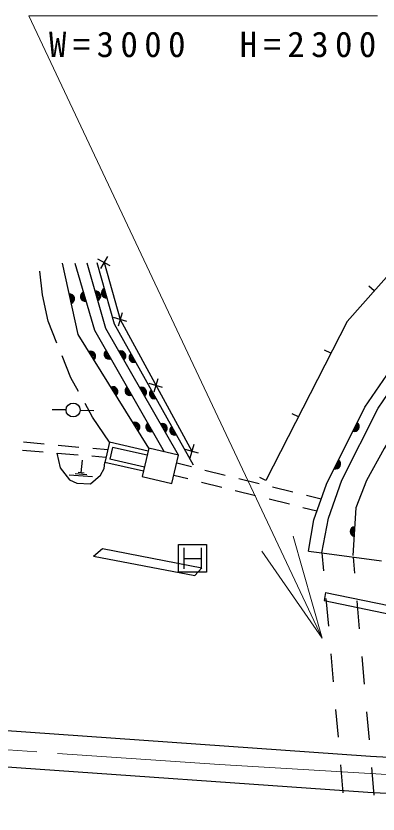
# Model space of a CAD drawing. Units: millimetres, scale not verified. Extents: x 40000 to 680000, y 20000 to 380000.
# Drawn here: x 285190 to 311146, y 277806 to 335092 of the extents above; entities that cross this region are included whole.
import ezdxf

# ---------------------------------------------------------------- set-up
doc = ezdxf.new("R2010")
doc.units = ezdxf.units.MM
doc.header["$LTSCALE"] = 1000
doc.linetypes.add('CHAIN', pattern=[18.5, 12, -1.5, 3.5, -1.5])
for name, color, linetype, lineweight in [('M-BGD', 7, 'Continuous', 25), ('M-BMK', 2, 'CHAIN', 13), ('M-STR-HTXT', 7, 'Continuous', 13), ('M-STR-STR1', 1, 'Continuous', 25), ('M-STR-STRC', 7, 'Continuous', 25), ('M-STR-STRD', 7, 'Continuous', 25)]:
    doc.layers.add(name, color=color, linetype=linetype, lineweight=lineweight)
doc.styles.add('ＭＳ ゴシック', font='')
doc.styles.get('ＭＳ ゴシック').set_extended_font_data('MS Gothic')

# ---------------------------------------------------------------- blocks, each defined once
blk = doc.blocks.new('open_arrow')
at = {"color": 0, "linetype": 'Continuous', "lineweight": -2}
blk.add_lwpolyline([(7.5, 1.25), (0, 0), (7.5, -1.25)], dxfattribs=at)

msp = doc.modelspace()

# ---------------------------------------------------------------- linework, layer by layer
at = {"layer": 'M-BGD'}
for p, q in [((291940, 317154), (291068, 317644)), ((291749, 317835), (291259, 316963)), ((287080, 315066), (286907, 316764)), ((310868, 315356), (310495, 315688)), ((287496, 313196), (287080, 315066)), ((293130, 313169), (292171, 313453)), ((292793, 313790), (292509, 312832)), ((288125, 311616), (287496, 313196)), ((307765, 310886), (307319, 311113)), ((289124, 309108), (288495, 310687)), ((289661, 308142), (289124, 309108)), ((295366, 309056), (295082, 308097)), ((295704, 308434), (294745, 308718)), ((290683, 306302), (290147, 307268)), ((288783, 306811), (287783, 306822)), ((289783, 306796), (290783, 306776)), ((305439, 306316), (304994, 306543)), ((291886, 304493), (290683, 306302)), ((285724, 304519), (287218, 304381)), ((288214, 304289), (289707, 304152)), ((291886, 304493), (291555, 303040)), ((294672, 303858), (291886, 304493)), ((297939, 304321), (297655, 303362)), ((285651, 303920), (287146, 303796)), ((288123, 303716), (288366, 302656)), ((288142, 303714), (289637, 303591)), ((290703, 304060), (291765, 303962)), ((292115, 304128), (291922, 303280)), ((294604, 303561), (292115, 304128)), ((298277, 303700), (297318, 303983)), ((289858, 302300), (289952, 303201)), ((290634, 303508), (291643, 303425)), ((294411, 302713), (291922, 303280)), ((288366, 302656), (289028, 301794)), ((291245, 302133), (291507, 302610)), ((291507, 302610), (291555, 303040)), ((294341, 302406), (291555, 303040)), ((296713, 303008), (297770, 302744)), ((298740, 302501), (300196, 302138)), ((290687, 302010), (288994, 302139)), ((290273, 302155), (289426, 302219)), ((290070, 302284), (289646, 302316)), ((290537, 301517), (291245, 302133)), ((296506, 302132), (297515, 301880)), ((303114, 301746), (302668, 301972)), ((289028, 301794), (289552, 301548)), ((289552, 301548), (290537, 301517)), ((298485, 301638), (299940, 301275)), ((301166, 301896), (302621, 301533)), ((300911, 301032), (302366, 300669)), ((303592, 301290), (305047, 300927)), ((303336, 300427), (304791, 300064)), ((306017, 300685), (307074, 300421)), ((305762, 299821), (306770, 299570)), ((306158, 296675), (307125, 296548))]:
    msp.add_line(p, q, dxfattribs=at)
for points in [[(314750, 319725), (308927, 313171), (303114, 301746)], [(290994, 317394), (292229, 313002), (297895, 302876)], [(291504, 317399), (292651, 313311), (297797, 303841)], [(294722, 304070), (289641, 312238), (288524, 317355)], [(289406, 317355), (290818, 312532), (295807, 303813)], [(296845, 303568), (291641, 312659), (290288, 317355)], [(306158, 296675), (306544, 298936), (307455, 301486), (310198, 307016), (312565, 310459), (313420, 311501)], [(307125, 296548), (307588, 299032), (308559, 301776), (311149, 306941), (314025, 311141)], [(315413, 309950), (313632, 307497), (311593, 304049), (310317, 301744), (309555, 299791), (309345, 296362)]]:
    msp.add_lwpolyline(points, dxfattribs=at)
msp.add_lwpolyline([(296845, 303568), (294722, 304070), (294240, 302030), (296364, 301529)], close=True, dxfattribs=at)
msp.add_circle((289283, 306806), 500, dxfattribs=at)
for centre, radius, start, end in [((289030, 314785), 354, 291.1169, 93.522), ((290164, 314958), 354, 115.1113, 277.5164), ((290164, 314958), 283, 117.3353, 275.2924), ((290164, 314958), 212, 121.0816, 271.5461), ((290913, 314992), 354, 294.8691, 97.2743), ((290913, 314992), 283, 297.0931, 95.0503), ((290913, 314992), 212, 300.8395, 91.3039), ((290913, 314992), 142, 308.5512, 83.5922), ((290913, 314992), 100, 318.8689, 73.2745), ((290913, 314992), 100, 318.8689, 73.2745), ((291664, 315213), 354, 114.5061, 276.9112), ((291664, 315213), 283, 116.7301, 274.6872), ((291664, 315213), 212, 120.4764, 270.9409), ((291664, 315213), 142, 128.1881, 263.2291), ((291664, 315213), 100, 138.5058, 252.9115), ((291664, 315213), 100, 138.5058, 252.9115), ((289030, 314785), 283, 293.3409, 91.298), ((289030, 314785), 212, 297.0872, 87.5517), ((289030, 314785), 142, 304.7989, 79.8399), ((289030, 314785), 100, 315.1166, 69.5223), ((289030, 314785), 100, 315.1166, 69.5223), ((290164, 314958), 142, 128.7934, 263.8343), ((290164, 314958), 100, 139.111, 253.5167), ((290164, 314958), 100, 139.111, 253.5167), ((291869, 310803), 354, 128.5784, 290.9836), ((290551, 310672), 354, 310.6786, 113.0837), ((290551, 310672), 283, 312.9026, 110.8597), ((290551, 310672), 212, 316.6489, 107.1134), ((290551, 310672), 142, 324.3607, 99.4016), ((290551, 310672), 100, 334.6783, 89.084), ((290551, 310672), 100, 334.6783, 89.084), ((291869, 310803), 283, 130.8024, 288.7595), ((291869, 310803), 212, 134.5488, 285.0132), ((291869, 310803), 142, 142.2605, 277.3015), ((291869, 310803), 100, 152.5782, 266.9838), ((291869, 310803), 100, 152.5782, 266.9838), ((292706, 310690), 354, 308.5867, 110.9919), ((292706, 310690), 283, 310.8107, 108.7678), ((292706, 310690), 212, 314.5571, 105.0215), ((292706, 310690), 142, 322.2688, 97.3098), ((292706, 310690), 100, 332.5865, 86.9921), ((292706, 310690), 100, 332.5865, 86.9921), ((293645, 310584), 354, 128.026, 290.4311), ((293645, 310584), 283, 130.25, 288.2071), ((293645, 310584), 212, 133.9963, 284.4608), ((293645, 310584), 142, 141.7081, 276.7491), ((293645, 310584), 100, 152.0257, 266.4314), ((293645, 310584), 100, 152.0257, 266.4314), ((292136, 308125), 354, 310.6786, 113.0837), ((292136, 308125), 283, 312.9026, 110.8597), ((292136, 308125), 212, 316.6489, 107.1134), ((292136, 308125), 142, 324.3607, 99.4016), ((292136, 308125), 100, 334.6783, 89.084), ((292136, 308125), 100, 334.6783, 89.084), ((293359, 308199), 354, 128.5784, 290.9836), ((293359, 308199), 283, 130.8024, 288.7595), ((293359, 308199), 212, 134.5488, 285.0132), ((293359, 308199), 142, 142.2605, 277.3015), ((293359, 308199), 100, 152.5782, 266.9838), ((293359, 308199), 100, 152.5782, 266.9838), ((294196, 308087), 354, 308.5867, 110.9919), ((294196, 308087), 283, 310.8107, 108.7678), ((294196, 308087), 212, 314.5571, 105.0215), ((294196, 308087), 142, 322.2688, 97.3098), ((295110, 307965), 354, 128.026, 290.4311), ((294196, 308087), 100, 332.5865, 86.9921), ((294196, 308087), 100, 332.5865, 86.9921), ((295110, 307965), 283, 130.25, 288.2071), ((295110, 307965), 212, 133.9963, 284.4608), ((295110, 307965), 142, 141.7081, 276.7491), ((295110, 307965), 100, 152.0257, 266.4314), ((295110, 307965), 100, 152.0257, 266.4314), ((293720, 305578), 354, 310.6786, 113.0837), ((309444, 305619), 354, 252.4103, 54.8155), ((293720, 305578), 283, 312.9026, 110.8597), ((293720, 305578), 212, 316.6489, 107.1134), ((293720, 305578), 142, 324.3607, 99.4016), ((293720, 305578), 100, 334.6783, 89.084), ((293720, 305578), 100, 334.6783, 89.084), ((294849, 305596), 354, 128.5784, 290.9836), ((294849, 305596), 283, 130.8024, 288.7595), ((294849, 305596), 212, 134.5488, 285.0132), ((294849, 305596), 142, 142.2605, 277.3015), ((294849, 305596), 100, 152.5782, 266.9838), ((294849, 305596), 100, 152.5782, 266.9838), ((295687, 305483), 354, 308.5867, 110.9919), ((295687, 305483), 283, 310.8107, 108.7678), ((295687, 305483), 212, 314.5571, 105.0215), ((295687, 305483), 142, 322.2688, 97.3098), ((295687, 305483), 100, 332.5865, 86.9921), ((295687, 305483), 100, 332.5865, 86.9921), ((296574, 305347), 354, 128.026, 290.4311), ((296574, 305347), 283, 130.25, 288.2071), ((296574, 305347), 212, 133.9963, 284.4608), ((296574, 305347), 142, 141.7081, 276.7491), ((296574, 305347), 100, 152.0257, 266.4314), ((296574, 305347), 100, 152.0257, 266.4314), ((309444, 305619), 283, 254.6343, 52.5914), ((309444, 305619), 212, 258.3807, 48.8451), ((309444, 305619), 142, 266.0924, 41.1334), ((309444, 305619), 100, 276.4101, 30.8157), ((309444, 305619), 100, 276.4101, 30.8157), ((308111, 302932), 354, 252.4103, 54.8155), ((308111, 302932), 283, 254.6343, 52.5914), ((308111, 302932), 212, 258.3807, 48.8451), ((308111, 302932), 142, 266.0924, 41.1334), ((308111, 302932), 100, 276.4101, 30.8157), ((308111, 302932), 100, 276.4101, 30.8157), ((309504, 298073), 354, 95.3003, 257.7055), ((309504, 298073), 283, 97.5244, 255.4815), ((309504, 298073), 212, 101.2707, 251.7352), ((309504, 298073), 142, 108.9825, 244.0234), ((309504, 298073), 100, 119.3001, 233.7058), ((309504, 298073), 100, 119.3001, 233.7058)]:
    msp.add_arc(centre, radius, start, end, dxfattribs=at)
at = {"layer": 'M-BMK'}
msp.add_lwpolyline([(269721, 283428), (299789, 281362), (330523, 279499), (349742, 278991), (367389, 278953)], dxfattribs=at)
at = {"layer": 'M-STR-HTXT'}
msp.add_lwpolyline([(307132, 290430), (286108, 335092), (311108, 335092)], dxfattribs=at)
at = {"layer": 'M-STR-STR1'}
for p, q in [((307125, 296548), (307237, 295273)), ((307125, 296548), (311390, 295989)), ((309355, 296256), (309456, 295096)), ((307412, 293280), (307586, 291288)), ((309631, 293103), (309805, 291111)), ((307760, 289296), (307935, 287303)), ((309979, 289119), (310154, 287126)), ((308109, 285311), (308284, 283319)), ((310328, 285134), (310503, 283141)), ((308458, 281326), (308632, 279334)), ((310677, 281149), (310851, 279157))]:
    msp.add_line(p, q, dxfattribs=at)
at = {"layer": 'M-STR-STRC'}
for p, q in [((296853, 295160), (296853, 297160)), ((296853, 297160), (298853, 297160)), ((297228, 296910), (297228, 295410)), ((298478, 296910), (298478, 295410)), ((298853, 297160), (298853, 295160)), ((297228, 296160), (298478, 296160)), ((298853, 295160), (296853, 295160))]:
    msp.add_line(p, q, dxfattribs=at)
at = {"layer": 'M-STR-STRD'}
for p, q in [((290756, 296327), (291381, 296870)), ((291381, 296870), (298511, 295489)), ((290756, 296327), (298019, 294920)), ((298019, 294920), (298511, 295489)), ((307374, 293698), (307274, 293126)), ((209003, 289073), (310604, 281970)), ((212885, 286234), (310421, 279374))]:
    msp.add_line(p, q, dxfattribs=at)
for points in [[(310421, 279374), (323665, 278652), (334079, 278144), (371671, 277806), (379375, 277975), (401050, 278991), (409940, 279584), (427974, 280515), (436864, 281192), (445246, 281954), (455660, 283055), (466667, 284410), (484785, 286865), (502311, 289659), (516112, 292030), (529659, 294485), (566827, 301597)], [(307374, 293698), (333232, 288389), (335010, 288135), (341529, 287966), (354330, 287932)], [(307274, 293126), (324765, 289490), (334903, 287552), (338566, 287458), (345841, 287272), (354480, 287463), (357955, 288135), (378529, 292030), (394843, 292555)], [(310604, 281970), (327644, 281023), (338566, 280600), (356177, 280346), (371078, 280346)]]:
    msp.add_lwpolyline(points, dxfattribs=at)

# ---------------------------------------------------------------- block references
at = {"layer": 'M-STR-HTXT', "xscale": 1000, "yscale": 1000, "rotation": 115.2}
msp.add_blockref('open_arrow', (307132, 290430), dxfattribs=at)

# ---------------------------------------------------------------- texts
at = {"layer": 'M-STR-HTXT', "insert": (299518, 332111), "char_height": 1833, "attachment_point": 8, "style": 'ＭＳ ゴシック'}
msp.add_mtext('\\T1.37;W=3000\u3000H=2300', dxfattribs=at)

doc.saveas('drawing.dxf')
